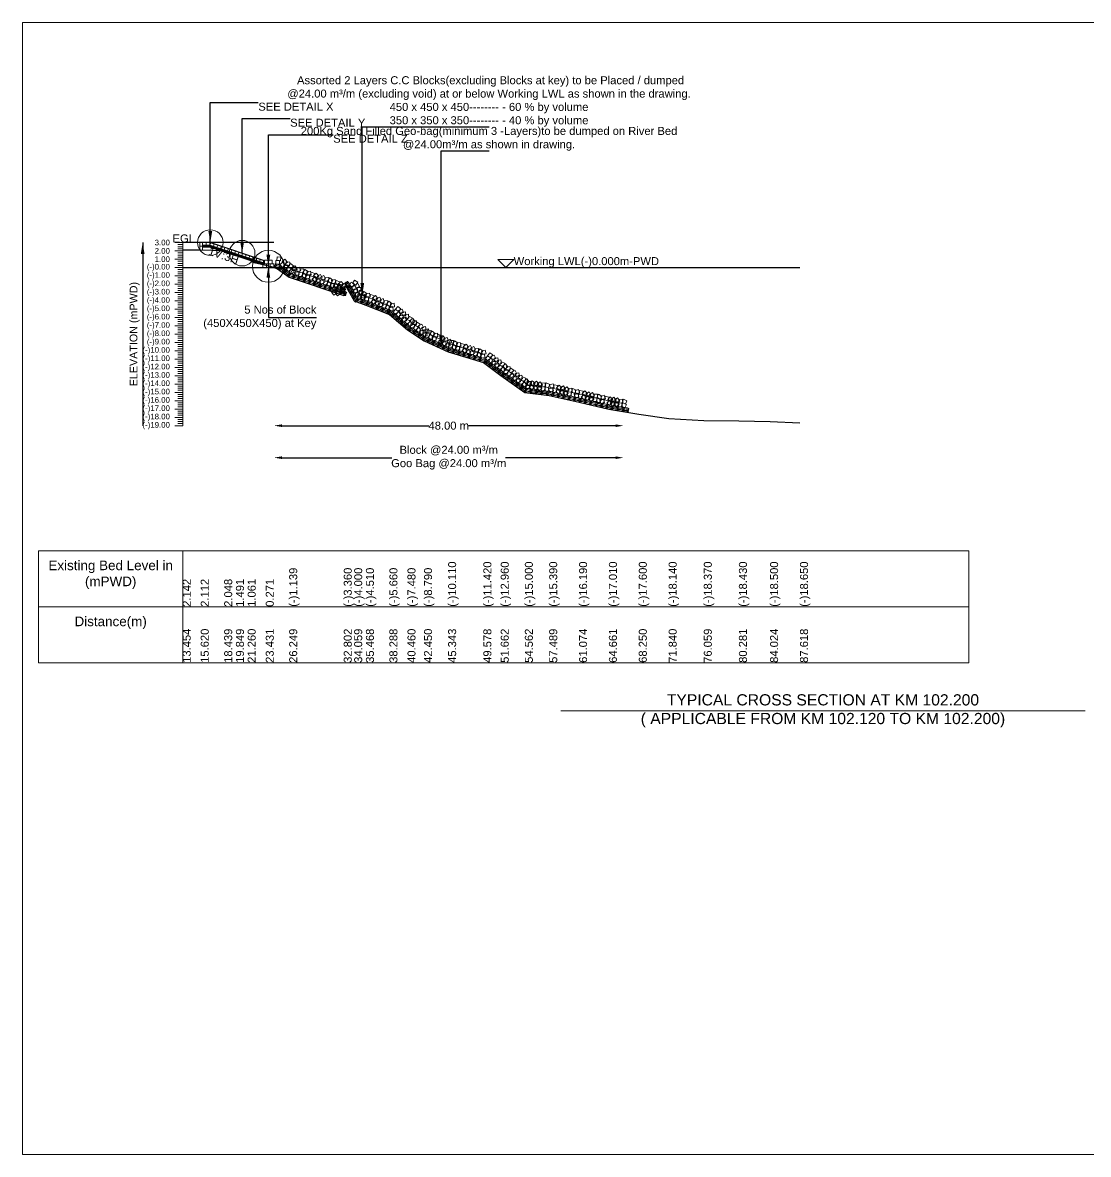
# Model space of a CAD drawing. Header units: inches. Extents: x 89000 to 380017, y -7071 to 0.
# Drawn here: x 265000 to 271658, y -7071 to 0 of the extents above; entities that cross this region are included whole.
import ezdxf

# ---------------------------------------------------------------- set-up
doc = ezdxf.new("R2010")
doc.units = ezdxf.units.IN
doc.header["$LTSCALE"] = 7
doc.header["$MEASUREMENT"] = 0
for name, color, linetype, lineweight in [('Cross section Data Border', 7, 'Continuous', 9), ('Cross Section Labels', 7, 'Continuous', 9), ('Existing_Bed_Level for Xsection', 7, 'Continuous', 25), ('Long Section Labels', 7, 'Continuous', 9)]:
    doc.layers.add(name, color=color, linetype=linetype, lineweight=lineweight)
doc.styles.get("Standard").update_dxf_attribs({"font": 'arial.ttf'})
doc.dimstyles.new('Appron Lebeling Style', dxfattribs={"dimtxt": 50, "dimasz": 50, "dimexe": 0.18, "dimexo": 0.0625, "dimgap": 0.09, "dimtad": 0, "dimtih": 1, "dimtoh": 1, "dimdec": 4, "dimzin": 0, "dimdsep": 46, "dimtxsty": 'Standard', "dimcen": 0.09, "dimse1": 1, "dimse2": 1, "dimadec": 0, "dimazin": 0, "dimtfac": 1, "dimtdec": 4, "dimtofl": 0, "dimtmove": 0, "dimatfit": 3, "dimfxl": 1, "dimtolj": 1, "dimtzin": 0, "dimarcsym": 0})
doc.dimstyles.get("Standard").update_dxf_attribs({"dimtxt": 0.18, "dimasz": 0.18, "dimexe": 0.18, "dimexo": 0.0625, "dimgap": 0.09, "dimtad": 0, "dimtih": 1, "dimtoh": 1, "dimdec": 4, "dimzin": 0, "dimdsep": 46, "dimtxsty": 'Standard', "dimcen": 0.09, "dimadec": 0, "dimazin": 0, "dimtfac": 1, "dimtdec": 4, "dimtofl": 0, "dimtmove": 0, "dimatfit": 3, "dimfxl": 1, "dimtolj": 1, "dimtzin": 0, "dimarcsym": 0})

# ---------------------------------------------------------------- blocks, each defined once
blk = doc.blocks.new('*D21')
at = {"layer": 'Cross Section Labels', "color": 0, "lineweight": -2, "transparency": 16777216}
for p, q in [((266620.2, -2518.2), (267538.5, -2518.2)), ((268704, -2518.2), (267785.7, -2518.2))]:
    blk.add_line(p, q, dxfattribs=at)
at = {"layer": 'Cross Section Labels', "color": 0, "transparency": 16777216}
for points in [[(266620.2, -2509.9), (266620.2, -2526.5), (266570.2, -2518.2)], [(268704, -2509.9), (268704, -2526.5), (268754, -2518.2)]]:
    blk.add_solid(points, dxfattribs=at)
at = {"layer": 'Defpoints', "color": 0, "transparency": 16777216}
for p in [(266570.2, -1530.2), (268754, -2429.7), (268754, -2518.2)]:
    blk.add_point(p, dxfattribs=at)
at = {"layer": 'Cross Section Labels', "color": 0, "transparency": 16777216, "insert": (267662.1, -2518.2), "char_height": 50, "attachment_point": 5}
blk.add_mtext('\\A1;48.00 m', dxfattribs=at)
blk = doc.blocks.new('*D22')
at = {"layer": 'Cross Section Labels', "color": 0, "lineweight": -2, "transparency": 16777216}
for p, q in [((266620.2, -2718.2), (267306.5, -2718.2)), ((268704, -2718.2), (268017.7, -2718.2))]:
    blk.add_line(p, q, dxfattribs=at)
at = {"layer": 'Cross Section Labels', "color": 0, "transparency": 16777216}
for points in [[(266620.2, -2709.9), (266620.2, -2726.5), (266570.2, -2718.2)], [(268704, -2709.9), (268704, -2726.5), (268754, -2718.2)]]:
    blk.add_solid(points, dxfattribs=at)
at = {"layer": 'Defpoints', "color": 0, "transparency": 16777216}
for p in [(266570.2, -1530.2), (268754, -2429.7), (268754, -2718.2)]:
    blk.add_point(p, dxfattribs=at)
at = {"layer": 'Cross Section Labels', "color": 0, "transparency": 16777216, "insert": (267662.1, -2718.2), "char_height": 50, "attachment_point": 5}
blk.add_mtext('\\A1;Block @24.00 m³/m ^JGoo Bag @24.00 m³/m ', dxfattribs=at)

msp = doc.modelspace()

# ---------------------------------------------------------------- linework, layer by layer
at = {"layer": 'Cross section Data Border'}
msp.add_lwpolyline([(265100, -3300), (270912.03341, -3300), (270912.03341, -4000), (265100, -4000)], close=True, dxfattribs=at)
for points in [[(266000, -3300), (266000, -4000)], [(265100, -3650), (270912.03341, -3650)]]:
    msp.add_lwpolyline(points, dxfattribs=at)
at = {"layer": 'Cross Section Labels'}
for points in [[(265000, 0), (275000, 0), (275000, -7071), (265000, -7071)], [(268017.79874, -1530.2), (268067.79874, -1480.2), (267967.79874, -1480.2)]]:
    msp.add_lwpolyline(points, close=True, dxfattribs=at)
msp.add_lwpolyline([(268362, -4300), (270000, -4300), (271638, -4300)], dxfattribs=at)
for centre, radius in [((266172.39874, -1374.2), 80), ((266371.29874, -1440.5), 80), ((266535.09874, -1522.4), 100)]:
    msp.add_circle(centre, radius, dxfattribs=at)
at = {"layer": 'Existing_Bed_Level for Xsection'}
for points in [[(266570.19874, -1374.2), (266000, -1374.2)], [(266511.69874, -1487.3), (266174.80036, -1375.00054), (266172.39874, -1374.2), (266169.86721, -1374.2), (266123.06721, -1374.2)], [(266123.06721, -1389.8), (266169.86721, -1389.8), (266511.69874, -1503.74384)], [(266123.06721, -1395), (266169.02336, -1395), (266504.42336, -1506.8)], [(266123.06721, -1400.2), (266168.17952, -1400.2), (266499.99874, -1510.80641)], [(266000, -1418.816), (266112.67752, -1420.376), (266259.24417, -1423.704), (266259.24417, -1433.792), (266332.58208, -1452.668), (266405.94671, -1475.028), (266445.59276, -1498.948), (266518.8105, -1516.108), (266552.73739, -1524.428), (266592.06475, -1537.428), (266665.34964, -1589.428), (267006.13837, -1704.92), (267017.19925, -1643.04), (267071.46773, -1738.2), (267144.76293, -1764.72), (267291.40728, -1824.52), (267404.3241, -1919.16), (267507.81002, -1987.28), (267658.25463, -2055.92), (267878.47904, -2124.04), (267986.85455, -2204.12), (268137.62991, -2310.2), (268289.84628, -2330.48), (268476.2453, -2372.08), (268662.76549, -2414.72), (268849.38774, -2445.4), (269036.09676, -2473.48), (269255.4893, -2485.44), (269475.01093, -2488.56), (269669.64947, -2492.2), (269856.57309, -2500)], [(266000, -1530.2), (269856.57309, -1530.2)]]:
    msp.add_lwpolyline(points, dxfattribs=at)
at = {"layer": 'Long Section Labels'}
for points in [[(266000, -1374.2), (265950, -1374.2)], [(266000, -1387.2), (265970, -1387.2)], [(266000, -1400.2), (265970, -1400.2)], [(266000, -1413.2), (265970, -1413.2)], [(266000, -2518.2), (266000, -2466.2), (266000, -2414.2), (266000, -2362.2), (266000, -2310.2), (266000, -2258.2), (266000, -2206.2), (266000, -2154.2), (266000, -2102.2), (266000, -2050.2), (266000, -1998.2), (266000, -1946.2), (266000, -1894.2), (266000, -1842.2), (266000, -1790.2), (266000, -1738.2), (266000, -1686.2), (266000, -1634.2), (266000, -1582.2), (266000, -1530.2), (266000, -1478.2), (266000, -1426.2), (266000, -1374.2)], [(266000, -1426.2), (265950, -1426.2)], [(266000, -1478.2), (265950, -1478.2)], [(266000, -1439.2), (265970, -1439.2)], [(266000, -1452.2), (265970, -1452.2)], [(266000, -1465.2), (265970, -1465.2)], [(266000, -1530.2), (265950, -1530.2)], [(266000, -1491.2), (265970, -1491.2)], [(266000, -1504.2), (265970, -1504.2)], [(266000, -1517.2), (265970, -1517.2)], [(266000, -1543.2), (265970, -1543.2)], [(266000, -1582.2), (265950, -1582.2)], [(266000, -1556.2), (265970, -1556.2)], [(266000, -1569.2), (265970, -1569.2)], [(266000, -1595.2), (265970, -1595.2)], [(266000, -1608.2), (265970, -1608.2)], [(266000, -1621.2), (265970, -1621.2)], [(266000, -1634.2), (265950, -1634.2)], [(266000, -1686.2), (265950, -1686.2)], [(266000, -1647.2), (265970, -1647.2)], [(266000, -1660.2), (265970, -1660.2)], [(266000, -1673.2), (265970, -1673.2)], [(266000, -1738.2), (265950, -1738.2)], [(266000, -1699.2), (265970, -1699.2)], [(266000, -1712.2), (265970, -1712.2)], [(266000, -1725.2), (265970, -1725.2)], [(266000, -1751.2), (265970, -1751.2)], [(266000, -1764.2), (265970, -1764.2)], [(266000, -1790.2), (265950, -1790.2)], [(266000, -1777.2), (265970, -1777.2)], [(266000, -1803.2), (265970, -1803.2)], [(266000, -1816.2), (265970, -1816.2)], [(266000, -1829.2), (265970, -1829.2)], [(266000, -1842.2), (265950, -1842.2)], [(266000, -1894.2), (265950, -1894.2)], [(266000, -1855.2), (265970, -1855.2)], [(266000, -1868.2), (265970, -1868.2)], [(266000, -1881.2), (265970, -1881.2)], [(266000, -1907.2), (265970, -1907.2)], [(266000, -1946.2), (265950, -1946.2)], [(266000, -1920.2), (265970, -1920.2)], [(266000, -1933.2), (265970, -1933.2)], [(266000, -1959.2), (265970, -1959.2)], [(266000, -1972.2), (265970, -1972.2)], [(266000, -1998.2), (265950, -1998.2)], [(266000, -2050.2), (265950, -2050.2)], [(266000, -1985.2), (265970, -1985.2)], [(266000, -2011.2), (265970, -2011.2)], [(266000, -2024.2), (265970, -2024.2)], [(266000, -2037.2), (265970, -2037.2)], [(266000, -2102.2), (265950, -2102.2)], [(266000, -2063.2), (265970, -2063.2)], [(266000, -2076.2), (265970, -2076.2)], [(266000, -2089.2), (265970, -2089.2)], [(266000, -2115.2), (265970, -2115.2)], [(266000, -2154.2), (265950, -2154.2)], [(266000, -2128.2), (265970, -2128.2)], [(266000, -2141.2), (265970, -2141.2)], [(266000, -2167.2), (265970, -2167.2)], [(266000, -2180.2), (265970, -2180.2)], [(266000, -2206.2), (265950, -2206.2)], [(266000, -2258.2), (265950, -2258.2)], [(266000, -2193.2), (265970, -2193.2)], [(266000, -2219.2), (265970, -2219.2)], [(266000, -2232.2), (265970, -2232.2)], [(266000, -2245.2), (265970, -2245.2)], [(266000, -2310.2), (265950, -2310.2)], [(266000, -2271.2), (265970, -2271.2)], [(266000, -2284.2), (265970, -2284.2)], [(266000, -2297.2), (265970, -2297.2)], [(266000, -2323.2), (265970, -2323.2)], [(266000, -2362.2), (265950, -2362.2)], [(266000, -2336.2), (265970, -2336.2)], [(266000, -2349.2), (265970, -2349.2)], [(266000, -2375.2), (265970, -2375.2)], [(266000, -2388.2), (265970, -2388.2)], [(266000, -2401.2), (265970, -2401.2)], [(266000, -2414.2), (265950, -2414.2)], [(266000, -2466.2), (265950, -2466.2)], [(266000, -2427.2), (265970, -2427.2)], [(266000, -2440.2), (265970, -2440.2)], [(266000, -2453.2), (265970, -2453.2)], [(266000, -2518.2), (265950, -2518.2)], [(266000, -2479.2), (265970, -2479.2)], [(266000, -2492.2), (265970, -2492.2)], [(266000, -2505.2), (265970, -2505.2)]]:
    msp.add_lwpolyline(points, dxfattribs=at)
for points in [[(266123.06721, -1374.2), (266107.46721, -1374.2), (266107.46721, -1397.6), (266123.06721, -1397.6)], [(266123.06721, -1397.6), (266107.46721, -1397.6), (266107.46721, -1421), (266123.06721, -1421)], [(266146.46721, -1374.2), (266123.06721, -1374.2), (266123.06721, -1389.8), (266146.46721, -1389.8)], [(266169.86721, -1374.2), (266146.46721, -1374.2), (266146.46721, -1389.8), (266169.86721, -1389.8)], [(266196.99955, -1382.40027), (266174.80036, -1375.00054), (266169.86721, -1389.8), (266192.06639, -1397.19973)], [(266219.19874, -1389.8), (266196.99955, -1382.40027), (266192.06639, -1397.19973), (266214.26558, -1404.59946)], [(266241.39793, -1397.19973), (266219.19874, -1389.8), (266214.26558, -1404.59946), (266236.46477, -1411.99919)], [(266263.59712, -1404.59946), (266241.39793, -1397.19973), (266236.46477, -1411.99919), (266258.66396, -1419.39892)], [(266285.7963, -1411.99919), (266263.59712, -1404.59946), (266258.66396, -1419.39892), (266280.86315, -1426.79865)], [(266307.99549, -1419.39892), (266285.7963, -1411.99919), (266280.86315, -1426.79865), (266303.06234, -1434.19838)], [(266330.19468, -1426.79865), (266307.99549, -1419.39892), (266303.06234, -1434.19838), (266325.26153, -1441.59811)], [(266352.39387, -1434.19838), (266330.19468, -1426.79865), (266325.26153, -1441.59811), (266347.46072, -1448.99784)], [(266374.59306, -1441.59811), (266352.39387, -1434.19838), (266347.46072, -1448.99784), (266369.65991, -1456.39757)], [(266396.79225, -1448.99784), (266374.59306, -1441.59811), (266369.65991, -1456.39757), (266391.8591, -1463.7973)], [(266418.99144, -1456.39757), (266396.79225, -1448.99784), (266391.8591, -1463.7973), (266414.05829, -1471.19703)], [(266441.19063, -1463.7973), (266418.99144, -1456.39757), (266414.05829, -1471.19703), (266436.25748, -1478.59676)], [(266463.38982, -1471.19703), (266441.19063, -1463.7973), (266436.25748, -1478.59676), (266458.45666, -1485.99649)], [(266485.58901, -1478.59676), (266463.38982, -1471.19703), (266458.45666, -1485.99649), (266480.65585, -1493.39622)], [(266507.7882, -1485.99649), (266485.58901, -1478.59676), (266480.65585, -1493.39622), (266502.85504, -1500.79595)], [(266535.09874, -1483.4), (266511.69874, -1483.4), (266511.69874, -1506.8), (266535.09874, -1506.8)], [(266558.49874, -1483.4), (266535.09874, -1483.4), (266535.09874, -1506.8), (266558.49874, -1506.8)], [(266612.99764, -1464.35437), (266589.63598, -1463.01542), (266588.29703, -1486.37708), (266611.65869, -1487.71603)], [(266654.04087, -1495.70691), (266639.11554, -1477.68485), (266621.09349, -1492.61017), (266636.01881, -1510.63223)], [(266523.39874, -1506.8), (266499.99874, -1506.8), (266499.99874, -1530.2), (266523.39874, -1530.2)], [(266546.79874, -1506.8), (266523.39874, -1506.8), (266523.39874, -1530.2), (266546.79874, -1530.2)], [(266570.19874, -1506.8), (266546.79874, -1506.8), (266546.79874, -1530.2), (266570.19874, -1530.2)], [(266605.65341, -1486.57198), (266582.29175, -1485.23304), (266580.95281, -1508.5947), (266604.31447, -1509.93365)], [(266640.49969, -1514.79083), (266625.57436, -1496.76878), (266607.5523, -1511.6941), (266622.47763, -1529.71616)], [(266655.85764, -1516.23493), (266632.5612, -1514.03593), (266630.3622, -1537.33238), (266653.65865, -1539.53137)], [(266669.39883, -1497.151), (266646.10238, -1494.952), (266643.90338, -1518.24845), (266667.19983, -1520.44745)], [(266678.50641, -1537.55347), (266659.42248, -1524.01228), (266645.88129, -1543.09621), (266664.96522, -1556.6374)], [(266692.04759, -1518.46954), (266672.96366, -1504.92835), (266659.42248, -1524.01228), (266678.50641, -1537.55347)], [(266696.794, -1559.61293), (266687.02469, -1538.34981), (266665.76156, -1548.11911), (266675.53087, -1569.38224)], [(266697.90854, -1542.63627), (266676.92277, -1552.98798), (266687.27448, -1573.97374), (266708.26024, -1563.62204)], [(266710.33518, -1540.52901), (266700.56587, -1519.26588), (266679.30274, -1529.03519), (266689.07205, -1550.29831)], [(266705.41913, -1520.47435), (266684.43337, -1530.82605), (266694.78507, -1551.81181), (266715.77083, -1541.46011)], [(266730.42639, -1571.12015), (266720.05798, -1550.14264), (266699.08047, -1560.51105), (266709.44888, -1581.48856)], [(266737.93699, -1548.95822), (266727.56858, -1527.98071), (266706.59106, -1538.34912), (266716.95947, -1559.32664)], [(266756.85847, -1540.24581), (266733.5075, -1538.73175), (266731.99344, -1562.08272), (266755.3444, -1563.59678)], [(266782.81528, -1555.44197), (266763.35499, -1542.44746), (266750.36048, -1561.90775), (266769.82077, -1574.90226)], [(266797.94379, -1552.42861), (266774.99296, -1556.99147), (266779.55582, -1579.94229), (266802.50665, -1575.37943)], [(266749.34787, -1562.40774), (266725.99691, -1560.89368), (266724.48285, -1584.24464), (266747.83381, -1585.75871)], [(266775.30468, -1577.6039), (266755.8444, -1564.60939), (266742.84989, -1584.06967), (266762.31018, -1597.06418)], [(266790.4332, -1574.59054), (266767.48237, -1579.15339), (266772.04523, -1602.10422), (266794.99605, -1597.54136)], [(266818.2374, -1588.5323), (266796.07547, -1581.02171), (266788.56488, -1603.18364), (266810.72681, -1610.69423)], [(266825.74799, -1566.37038), (266803.58607, -1558.85978), (266796.07547, -1581.02171), (266818.2374, -1588.5323)], [(266842.07512, -1604.43259), (266826.6271, -1586.85651), (266809.05102, -1602.30453), (266824.49904, -1619.88061)], [(266849.58571, -1582.27066), (266834.13769, -1564.69458), (266816.56161, -1580.14261), (266832.00963, -1597.71869)], [(266853.04202, -1595.21042), (266832.05626, -1605.56212), (266842.40796, -1626.54789), (266863.39373, -1616.19618)], [(266860.55262, -1573.04849), (266839.56685, -1583.4002), (266849.91856, -1604.38596), (266870.90432, -1594.03426)], [(266885.55988, -1623.6943), (266875.19147, -1602.71679), (266854.21396, -1613.0852), (266864.58237, -1634.06271)], [(266893.07048, -1601.53237), (266882.70206, -1580.55486), (266861.72455, -1590.92327), (266872.09296, -1611.90078)], [(266904.48136, -1614.98189), (266881.1304, -1613.46783), (266879.61633, -1636.81879), (266902.9673, -1638.33285)], [(266911.99195, -1592.81996), (266888.64099, -1591.3059), (266887.12693, -1614.65686), (266910.47789, -1616.17093)], [(266930.43817, -1630.17804), (266910.97788, -1617.18353), (266897.98338, -1636.64382), (266917.44366, -1649.63833)], [(266937.94876, -1608.01612), (266918.48848, -1595.02161), (266905.49397, -1614.48189), (266924.95426, -1627.4764)], [(266953.07728, -1605.00276), (266930.12645, -1609.56561), (266934.68931, -1632.51644), (266957.64013, -1627.95358)], [(266949.32403, -1625.56955), (266939.38078, -1646.7519), (266960.56313, -1656.69515), (266970.50638, -1635.5128)], [(266980.88148, -1618.94452), (266958.71955, -1611.43393), (266951.20896, -1633.59586), (266973.37089, -1641.10645)], [(267004.7192, -1634.84481), (266989.27118, -1617.26873), (266971.6951, -1632.71675), (266987.14312, -1650.29283)], [(267015.6861, -1625.62264), (266994.70034, -1635.97434), (267005.05204, -1656.96011), (267026.03781, -1646.6084)], [(267073.50308, -1632.36062), (267053.30762, -1620.541), (267041.48801, -1640.73646), (267061.68347, -1652.55608)], [(267093.82996, -1620.76847), (267073.6345, -1608.94885), (267061.81489, -1629.14431), (267082.01035, -1640.96393)], [(266945.56668, -1627.16468), (266922.61586, -1631.72754), (266927.17872, -1654.67837), (266950.12954, -1650.11551)], [(266949.6137, -1670.91286), (266930.41944, -1684.29719), (266943.80376, -1703.49145), (266962.99803, -1690.10713)], [(266938.1738, -1653.50433), (266940.16323, -1676.8196), (266963.47851, -1674.83018), (266961.48908, -1651.5149)], [(266973.37089, -1641.10645), (266951.20896, -1633.59586), (266943.69837, -1655.75778), (266965.8603, -1663.26838)], [(266972.64861, -1675.03029), (266953.45434, -1688.41461), (266966.83866, -1707.60888), (266986.03293, -1694.22455)], [(266961.20871, -1657.62175), (266963.19813, -1680.93703), (266986.51341, -1678.9476), (266984.52399, -1655.63233)], [(266972.35893, -1629.68698), (266962.41569, -1650.86932), (266983.59803, -1660.81257), (266993.54128, -1639.63022)], [(266997.20861, -1657.00674), (266981.76058, -1639.43066), (266964.1845, -1654.87868), (266979.63253, -1672.45476)], [(267008.17551, -1647.78457), (266987.18975, -1658.13627), (266997.54145, -1679.12203), (267018.52721, -1668.77033)], [(267085.04721, -1661.24279), (267073.45506, -1640.91591), (267053.12818, -1652.50806), (267064.72033, -1672.83494)], [(267092.32455, -1688.95734), (267092.43488, -1665.5576), (267069.03514, -1665.44726), (267068.92481, -1688.847)], [(267105.37409, -1649.65064), (267093.78194, -1629.32376), (267073.45506, -1640.91591), (267085.04721, -1661.24279)], [(267106.64853, -1689.33802), (267084.08083, -1683.15264), (267077.89546, -1705.72035), (267100.46316, -1711.90572)], [(267112.65143, -1677.36519), (267112.76176, -1653.96545), (267089.36202, -1653.85511), (267089.25169, -1677.25485)], [(267117.60201, -1699.00719), (267094.28682, -1697.01662), (267092.29626, -1720.3318), (267115.61144, -1722.32237)], [(267126.97541, -1677.74587), (267104.40771, -1671.56049), (267098.22234, -1694.1282), (267120.79004, -1700.31357)], [(267125.56357, -1677.00324), (267102.24839, -1675.01268), (267100.25783, -1698.32786), (267123.57301, -1700.31842)], [(267132.39364, -1720.63392), (267138.56104, -1698.0613), (267115.98842, -1691.8939), (267109.82102, -1714.46652)], [(267151.20467, -1692.72626), (267132.01378, -1679.33709), (267118.62461, -1698.52797), (267137.8155, -1711.91715)], [(267166.39156, -1690.02245), (267143.35235, -1694.11571), (267147.44561, -1717.15492), (267170.48482, -1713.06166)], [(267112.06676, -1732.22607), (267118.23416, -1709.65345), (267095.66154, -1703.48605), (267089.49413, -1726.05867)], [(267143.2431, -1714.7302), (267124.05222, -1701.34103), (267110.66305, -1720.53192), (267129.85393, -1733.92109)], [(267158.42999, -1712.02639), (267135.39078, -1716.11965), (267139.48404, -1739.15886), (267162.52325, -1735.0656)], [(267187.43906, -1728.21177), (267165.77139, -1719.37592), (267156.93555, -1741.04359), (267178.60322, -1749.87943)], [(267196.27491, -1706.5441), (267174.60724, -1697.70825), (267165.77139, -1719.37592), (267187.43906, -1728.21177)], [(267210.27258, -1745.52323), (267195.91468, -1727.04592), (267177.43737, -1741.40382), (267191.79527, -1759.88112)], [(267219.10842, -1723.85556), (267204.75052, -1705.37825), (267186.27322, -1719.73615), (267200.63111, -1738.21345)], [(267221.77663, -1736.9805), (267200.20378, -1746.04538), (267209.26866, -1767.61823), (267230.84151, -1758.55335)], [(267230.61247, -1715.31283), (267209.03962, -1724.37771), (267218.1045, -1745.95056), (267239.67735, -1736.88568)], [(267252.51415, -1767.37699), (267243.4321, -1745.81137), (267221.86647, -1754.89342), (267230.94853, -1776.45905)], [(267261.35, -1745.70932), (267252.26794, -1724.1437), (267230.70231, -1733.22576), (267239.78437, -1754.79138)], [(267271.92745, -1759.82369), (267248.71062, -1756.90158), (267245.78851, -1780.11842), (267269.00534, -1783.04052)], [(267280.76329, -1738.15602), (267257.54646, -1735.23391), (267254.62436, -1758.45075), (267277.84119, -1761.37285)], [(267296.91873, -1776.56033), (267278.27909, -1762.41382), (267264.13257, -1781.05346), (267282.77221, -1795.19997)], [(267305.75457, -1754.89267), (267287.11493, -1740.74615), (267272.96842, -1759.38579), (267291.60806, -1773.5323)], [(267321.03751, -1752.79884), (267297.85293, -1755.96673), (267301.02082, -1779.1513), (267324.20539, -1775.98341)], [(267312.20166, -1774.46651), (267289.01709, -1777.6344), (267292.18498, -1800.81897), (267315.36955, -1797.65108)], [(267347.35695, -1806.27849), (267329.42304, -1791.24737), (267314.39192, -1809.18129), (267332.32583, -1824.21241)], [(267362.38807, -1788.34457), (267344.45415, -1773.31345), (267329.42304, -1791.24737), (267347.35695, -1806.27849)], [(267363.81251, -1829.73634), (267355.78368, -1807.75685), (267333.80419, -1815.78568), (267341.83303, -1837.76517)], [(267378.84363, -1811.80242), (267370.8148, -1789.82293), (267348.83531, -1797.85176), (267356.86415, -1819.83125)], [(267377.37593, -1825.11516), (267354.06531, -1827.15847), (267356.10862, -1850.46909), (267379.41924, -1848.42578)], [(267392.40705, -1807.18125), (267369.09643, -1809.22455), (267371.13974, -1832.53517), (267394.45036, -1830.49186)], [(267412.39274, -1845.51288), (267410.33087, -1822.2039), (267387.02188, -1824.26577), (267389.08376, -1847.57475)], [(267433.18533, -1844.24939), (267411.97018, -1834.37634), (267402.09713, -1855.5915), (267423.31228, -1865.46455)], [(267397.36162, -1863.4468), (267395.29975, -1840.13782), (267371.99077, -1842.19969), (267374.05264, -1865.50867)], [(267418.15422, -1862.18331), (267396.93906, -1852.31026), (267387.06601, -1873.52542), (267408.28116, -1883.39847)], [(267436.84, -1885.7528), (267423.41134, -1866.58952), (267404.24806, -1880.01817), (267417.67672, -1899.18145)], [(267451.87112, -1867.81888), (267438.44246, -1848.6556), (267419.27918, -1862.08425), (267432.70784, -1881.24753)], [(267448.17568, -1883.13709), (267424.81662, -1881.75365), (267423.43318, -1905.11272), (267446.79225, -1906.49616)], [(267461.04161, -1863.59155), (267437.68254, -1862.20811), (267436.2991, -1885.56718), (267459.65817, -1886.95062)], [(267471.5557, -1903.65102), (267452.01016, -1890.7851), (267439.14424, -1910.33063), (267458.68978, -1923.19656)], [(267484.42162, -1884.10548), (267464.87609, -1871.23956), (267452.01016, -1890.7851), (267471.5557, -1903.65102)], [(267490.6031, -1925.05785), (267480.09661, -1904.14916), (267459.18791, -1914.65565), (267469.6944, -1935.56435)], [(267503.46902, -1905.51232), (267492.96253, -1884.60362), (267472.05383, -1895.11011), (267482.56033, -1916.01881)], [(267516.41005, -1899.35998), (267493.48981, -1904.07405), (267498.20388, -1926.9943), (267521.12412, -1922.28022)], [(267503.54413, -1918.90552), (267480.62388, -1923.61959), (267485.33796, -1946.53983), (267508.2582, -1941.82576)], [(267527.81098, -1954.68068), (267523.07866, -1931.7642), (267500.16218, -1936.49652), (267504.8945, -1959.413)], [(267540.67691, -1935.13514), (267535.94458, -1912.21866), (267513.0281, -1916.95098), (267517.76042, -1939.86746)], [(267542.27509, -1945.24224), (267519.1969, -1941.37479), (267515.32945, -1964.45298), (267538.40764, -1968.32043)], [(267551.9881, -1923.95333), (267528.90991, -1920.08589), (267525.04246, -1943.16408), (267548.12065, -1947.03152)], [(267566.56229, -1962.98514), (267548.51569, -1948.0895), (267533.62005, -1966.1361), (267551.66665, -1981.03174)], [(267576.27531, -1941.69624), (267558.22871, -1926.8006), (267543.33306, -1944.8472), (267561.37966, -1959.74284)], [(267581.91797, -1961.51695), (267558.6234, -1963.73574), (267560.84219, -1987.03031), (267584.13676, -1984.81152)], [(267591.63098, -1940.22805), (267568.33641, -1942.44684), (267570.5552, -1965.74141), (267593.84977, -1963.52262)], [(267608.16994, -1978.1987), (267586.88103, -1968.48569), (267577.16802, -1989.77459), (267598.45692, -1999.4876)], [(267617.88295, -1956.9098), (267596.59405, -1947.19678), (267586.88103, -1968.48569), (267608.16994, -1978.1987)], [(267630.27771, -1996.42786), (267616.68608, -1977.37983), (267597.63805, -1990.97146), (267611.22968, -2010.01949)], [(267639.99073, -1975.13895), (267626.39909, -1956.09092), (267607.35106, -1969.68255), (267620.94269, -1988.73059)], [(267651.83393, -1967.07297), (267629.90901, -1975.24964), (267638.08567, -1997.17456), (267660.01059, -1988.9979)], [(267681.30496, -1998.69892), (267673.11084, -1976.78052), (267651.19244, -1984.97464), (267659.38656, -2006.89304)], [(267642.12092, -1988.36188), (267620.19599, -1996.53854), (267628.37266, -2018.46346), (267650.29758, -2010.2868)], [(267671.59195, -2019.98782), (267663.39783, -1998.06942), (267641.47943, -2006.26354), (267649.67355, -2028.18194)], [(267685.57571, -2009.36319), (267662.19259, -2008.47454), (267661.30394, -2031.85766), (267684.68706, -2032.74631)], [(267692.49057, -1987.00822), (267669.10745, -1986.11957), (267668.2188, -2009.50269), (267691.60192, -2010.39134)], [(267711.92987, -2023.85931), (267692.12883, -2011.39021), (267679.65972, -2031.19125), (267699.46077, -2043.66036)], [(267718.84473, -2001.50434), (267699.04369, -1989.03524), (267686.57458, -2008.83628), (267706.37563, -2021.30539)], [(267726.97233, -2020.4422), (267704.15183, -2025.61758), (267709.32721, -2048.43808), (267732.14771, -2043.2627)], [(267733.88719, -1998.08723), (267711.06668, -2003.26261), (267716.24206, -2026.08311), (267739.06257, -2020.90773)], [(267755.13965, -2033.63494), (267732.78468, -2026.72009), (267725.86982, -2049.07506), (267748.2248, -2055.98992)], [(267762.05451, -2011.27997), (267739.69954, -2004.36511), (267732.78468, -2026.72009), (267755.13965, -2033.63494)], [(267779.39432, -2048.89165), (267763.4815, -2031.73525), (267746.3251, -2047.64807), (267762.23792, -2064.80447)], [(267786.30918, -2026.53668), (267770.39636, -2009.38028), (267753.23996, -2025.2931), (267769.15278, -2042.4495)], [(267790.11052, -2039.37931), (267769.40928, -2050.28888), (267780.31884, -2070.99012), (267801.02008, -2060.08055)], [(267797.02538, -2017.02434), (267776.32414, -2027.93391), (267787.2337, -2048.63515), (267807.93494, -2037.72558)], [(267823.37895, -2066.98282), (267812.4529, -2046.29028), (267791.76036, -2057.21633), (267802.6864, -2077.90887)], [(267830.29381, -2044.62785), (267819.36776, -2023.93531), (267798.67521, -2034.86136), (267809.60126, -2055.5539)], [(267848.97537, -2035.41223), (267825.59225, -2034.52357), (267824.70359, -2057.90669), (267848.08671, -2058.79535)], [(267875.32953, -2049.90835), (267855.52848, -2037.43925), (267843.05938, -2057.24029), (267862.86042, -2069.7094)], [(267890.37199, -2046.49124), (267867.55148, -2051.66662), (267872.72686, -2074.48712), (267895.54737, -2069.31174)], [(267842.06051, -2057.7672), (267818.67739, -2056.87855), (267817.78874, -2080.26167), (267841.17185, -2081.15032)], [(267868.41467, -2072.26332), (267848.61362, -2059.79422), (267836.14452, -2079.59526), (267855.94556, -2092.06437)], [(267883.45713, -2068.84621), (267860.63662, -2074.02159), (267865.812, -2096.84209), (267888.63251, -2091.66671)], [(267923.63025, -2095.3333), (267904.81057, -2081.42721), (267890.90447, -2100.24689), (267909.72415, -2114.15299)], [(267937.53635, -2076.51362), (267918.71666, -2062.60752), (267904.81057, -2081.42721), (267923.63025, -2095.3333)], [(267941.48974, -2117.74077), (267932.13162, -2096.2935), (267910.68435, -2105.65162), (267920.04247, -2127.09889)], [(267955.39584, -2098.92109), (267946.03772, -2077.47381), (267924.59044, -2086.83193), (267933.94856, -2108.27921)], [(267954.74512, -2112.29868), (267931.60312, -2115.7639), (267935.06834, -2138.9059), (267958.21034, -2135.44068)], [(267968.65122, -2093.479), (267945.50922, -2096.94421), (267948.97443, -2120.08622), (267972.11643, -2116.621)], [(267990.94395, -2130.5165), (267987.4603, -2107.37726), (267964.32107, -2110.86091), (267967.80471, -2134.00014)], [(268011.62034, -2127.98365), (267989.84104, -2119.42665), (267981.28404, -2141.20595), (268003.06334, -2149.76295)], [(267977.03785, -2149.33618), (267973.55421, -2126.19695), (267950.41497, -2129.68059), (267953.89862, -2152.81983)], [(267997.71424, -2146.80333), (267975.93494, -2138.24633), (267967.37795, -2160.02563), (267989.15725, -2168.58263)], [(268017.80661, -2169.18582), (268003.23102, -2150.87975), (267984.92495, -2165.45533), (267999.50053, -2183.76141)], [(268031.7127, -2150.36614), (268017.13712, -2132.06007), (267998.83105, -2146.63565), (268013.40663, -2164.94172)], [(268032.34957, -2169.85824), (268009.04452, -2167.75244), (268006.93872, -2191.05749), (268030.24377, -2193.16329)], [(268045.81432, -2150.7203), (268022.50926, -2148.6145), (268020.40346, -2171.91956), (268043.70852, -2174.02536)], [(268055.08342, -2191.08602), (268035.94549, -2177.62127), (268022.48074, -2196.75921), (268041.61867, -2210.22395)], [(268068.54817, -2171.94808), (268049.41023, -2158.48334), (268035.94549, -2177.62127), (268055.08342, -2191.08602)], [(268073.45909, -2213.07217), (268063.60482, -2191.84828), (268042.38093, -2201.70256), (268052.23521, -2222.92644)], [(268086.92384, -2193.93423), (268077.06957, -2172.71035), (268055.84568, -2182.56462), (268065.69996, -2203.78851)], [(268100.0491, -2188.1854), (268076.99393, -2192.18777), (268080.99629, -2215.24295), (268104.05147, -2211.24058)], [(268086.58435, -2207.32334), (268063.52918, -2211.32571), (268067.53155, -2234.38088), (268090.58672, -2230.37851)], [(268109.73224, -2243.83248), (268105.71151, -2220.7805), (268082.65953, -2224.80123), (268086.68026, -2247.85321)], [(268123.19699, -2224.69455), (268119.17626, -2201.64257), (268096.12428, -2205.6633), (268100.14501, -2228.71528)], [(268130.34415, -2240.81956), (268108.37177, -2232.77128), (268100.32349, -2254.74365), (268122.29587, -2262.79193)], [(268143.80889, -2221.68162), (268121.83652, -2213.63334), (268113.78824, -2235.60572), (268135.76062, -2243.654)], [(268150.95151, -2262.72882), (268135.95422, -2244.7666), (268117.992, -2259.76389), (268132.98929, -2277.72611)], [(268164.41626, -2243.59088), (268149.41897, -2225.62866), (268131.45675, -2240.62595), (268146.45404, -2258.58817)], [(268166.31512, -2264.11147), (268143.01006, -2262.00567), (268140.90426, -2285.31073), (268164.20932, -2287.41653)], [(268171.72785, -2264.38181), (268148.53281, -2261.2915), (268145.4425, -2284.48655), (268168.63754, -2287.57685)], [(268174.81816, -2241.18677), (268151.62312, -2238.09646), (268148.53281, -2261.2915), (268171.72785, -2264.38181)], [(268179.77987, -2244.97354), (268156.47481, -2242.86774), (268154.36901, -2266.17279), (268177.67406, -2268.27859)], [(268198.18701, -2275.38039), (268179.63613, -2261.11769), (268165.37343, -2279.66858), (268183.92431, -2293.93128)], [(268201.27732, -2252.18535), (268182.72643, -2237.92265), (268168.46373, -2256.47354), (268187.01462, -2270.73624)], [(268210.25728, -2241.01925), (268191.66507, -2255.22804), (268205.87386, -2273.82025), (268224.46607, -2259.61146)], [(268247.66285, -2262.68871), (268233.43926, -2244.10782), (268214.85837, -2258.33141), (268229.08196, -2276.9123)], [(268264.54613, -2250.48693), (268241.34221, -2253.50989), (268244.36518, -2276.71381), (268267.56909, -2273.69084)], [(268292.94856, -2260.38548), (268271.3455, -2251.39282), (268262.35284, -2272.99587), (268283.95589, -2281.98853)], [(268313.75561, -2256.30702), (268291.42452, -2263.29863), (268298.41614, -2285.62972), (268320.74722, -2278.6381)], [(268342.89157, -2267.19472), (268320.05342, -2262.09777), (268314.95647, -2284.93592), (268337.79462, -2290.03287)], [(268207.16697, -2264.21429), (268188.57476, -2278.42309), (268202.78355, -2297.01529), (268221.37576, -2282.8065)], [(268244.57254, -2285.88375), (268230.34895, -2267.30286), (268211.76806, -2281.52645), (268225.99166, -2300.10734)], [(268261.45582, -2273.68197), (268238.25191, -2276.70493), (268241.27487, -2299.90885), (268264.47879, -2296.88588)], [(268289.85825, -2283.58052), (268268.25519, -2274.58786), (268259.26253, -2296.19092), (268280.86559, -2305.18358)], [(268308.65866, -2279.14517), (268286.32757, -2286.13678), (268293.31918, -2308.46787), (268315.65027, -2301.47625)], [(268337.79462, -2290.03287), (268314.95647, -2284.93592), (268309.85952, -2307.77407), (268332.69767, -2312.87102)], [(268363.19635, -2303.29214), (268345.95693, -2287.46929), (268330.13409, -2304.70871), (268347.37351, -2320.53156)], [(268368.2933, -2280.45399), (268351.05389, -2264.63114), (268335.23104, -2281.87056), (268352.47046, -2297.69341)], [(268373.11389, -2292.9498), (268353.35579, -2305.48686), (268365.89285, -2325.24495), (268385.65094, -2312.7079)], [(268378.21084, -2270.11165), (268358.45275, -2282.64871), (268370.9898, -2302.4068), (268390.7479, -2289.86975)], [(268408.49196, -2317.79199), (268395.93918, -2298.04388), (268376.19107, -2310.59667), (268388.74386, -2330.34477)], [(268413.58891, -2294.95384), (268401.03613, -2275.20574), (268381.28803, -2287.75852), (268393.84081, -2307.50662)], [(268426.37296, -2307.10563), (268402.99401, -2308.09799), (268403.98637, -2331.47694), (268427.36532, -2330.48458)], [(268431.46991, -2284.26748), (268408.09097, -2285.25984), (268409.08333, -2308.63879), (268432.46227, -2307.64643)], [(268453.80631, -2319.43813), (268433.06771, -2308.59974), (268422.22933, -2329.33834), (268442.96792, -2340.17673)], [(268458.90326, -2296.59998), (268438.16467, -2285.76159), (268427.32628, -2306.50019), (268448.06487, -2317.33858)], [(268468.5257, -2314.82384), (268446.19462, -2321.81545), (268453.18623, -2344.14654), (268475.51732, -2337.15492)], [(268473.62265, -2291.98569), (268451.29157, -2298.9773), (268458.28318, -2321.30839), (268480.61427, -2314.31677)], [(268497.66167, -2325.71154), (268474.82352, -2320.61459), (268469.72656, -2343.45274), (268492.56471, -2348.54969)], [(268502.75862, -2302.87339), (268479.92047, -2297.77644), (268474.82352, -2320.61459), (268497.66167, -2325.71154)], [(268523.23385, -2339.21316), (268506.07642, -2323.30145), (268490.16471, -2340.45888), (268507.32214, -2356.37059)], [(268528.44874, -2316.40166), (268511.29131, -2300.48994), (268495.3796, -2317.64737), (268512.53703, -2333.55909)], [(268533.2047, -2328.92221), (268513.38209, -2341.35701), (268525.81688, -2361.17962), (268545.63949, -2348.74482)], [(268538.41959, -2306.1107), (268518.59698, -2318.5455), (268531.03177, -2338.36811), (268550.85438, -2325.93331)], [(268573.66883, -2331.13536), (268561.21825, -2311.32266), (268541.40555, -2323.77324), (268553.85613, -2343.58594)], [(268591.60481, -2320.54154), (268568.22104, -2321.41308), (268569.09259, -2344.79685), (268592.47635, -2343.9253)], [(268618.97406, -2333.01563), (268598.29175, -2322.07022), (268587.34635, -2342.75254), (268608.02866, -2353.69794)], [(268633.7171, -2328.47745), (268611.35019, -2335.35359), (268618.22632, -2357.7205), (268640.59324, -2350.84437)], [(268568.45394, -2353.94687), (268556.00336, -2334.13417), (268536.19066, -2346.58474), (268548.64123, -2366.39745)], [(268586.38991, -2343.35304), (268563.00615, -2344.22459), (268563.87769, -2367.60835), (268587.26146, -2366.73681)], [(268613.75917, -2355.82713), (268593.07686, -2344.88173), (268582.13145, -2365.56405), (268602.81377, -2376.50945)], [(268628.50221, -2351.28896), (268606.1353, -2358.16509), (268613.01143, -2380.53201), (268635.37834, -2373.65587)], [(268657.58153, -2362.32707), (268634.77002, -2357.11218), (268629.55513, -2379.92368), (268652.36664, -2385.13858)], [(268662.79642, -2339.51556), (268639.98491, -2334.30067), (268634.77002, -2357.11218), (268657.58153, -2362.32707)], [(268682.91441, -2375.71741), (268665.75698, -2359.8057), (268649.84527, -2376.96313), (268667.0027, -2392.87484)], [(268688.1293, -2352.9059), (268670.97187, -2336.99419), (268655.06016, -2354.15162), (268672.21759, -2370.06333)], [(268689.78299, -2363.66015), (268670.7663, -2377.2956), (268684.40175, -2396.31229), (268703.41844, -2382.67684)], [(268693.57891, -2340.57009), (268674.56222, -2354.20554), (268688.19767, -2373.22223), (268707.21436, -2359.58678)], [(268726.51064, -2386.45976), (268712.86005, -2367.45393), (268693.85422, -2381.10452), (268707.50481, -2400.11035)], [(268730.30656, -2363.3697), (268716.65597, -2344.36387), (268697.65014, -2358.01446), (268711.30073, -2377.02029)], [(268743.75801, -2374.7783), (268720.47273, -2377.09254), (268722.78698, -2400.37782), (268746.07226, -2398.06358)], [(268747.55393, -2351.68824), (268724.26865, -2354.00248), (268726.5829, -2377.28776), (268749.86818, -2374.97352)], [(268771.84551, -2385.53803), (268750.52661, -2375.89103), (268740.87961, -2397.20993), (268762.1985, -2406.85693)], [(268775.64143, -2362.44797), (268754.32253, -2352.80097), (268744.67553, -2374.11987), (268765.99442, -2383.76687)]]:
    msp.add_lwpolyline(points, close=True, dxfattribs=at)
for centre, major_axis in [((266588.01714, -1531.4348), (16.43116, -5.43146)), ((266590.79162, -1523.04148), (16.43116, -5.43146)), ((266593.56611, -1514.64816), (16.43116, -5.43146)), ((266618.18149, -1550.53974), (14.11362, -10.01446)), ((266623.29705, -1543.33026), (14.11362, -10.01446)), ((266628.4126, -1536.12077), (14.11362, -10.01446)), ((266651.5243, -1563.35917), (14.11362, -10.01446)), ((266656.63985, -1556.14969), (14.11362, -10.01446)), ((266646.40874, -1570.56866), (14.11362, -10.01446)), ((266674.58211, -1587.88992), (16.38998, -5.5545)), ((266677.41944, -1579.51764), (16.38998, -5.5545)), ((266680.25678, -1571.14536), (16.38998, -5.5545)), ((266707.36206, -1598.99892), (16.38998, -5.5545)), ((266710.19939, -1590.62664), (16.38998, -5.5545)), ((266713.03673, -1582.25436), (16.38998, -5.5545)), ((266740.14201, -1610.10793), (16.38998, -5.5545)), ((266742.97935, -1601.73564), (16.38998, -5.5545)), ((266745.81668, -1593.36336), (16.38998, -5.5545)), ((266772.92196, -1621.21693), (16.38998, -5.5545)), ((266775.7593, -1612.84464), (16.38998, -5.5545)), ((266778.59663, -1604.47236), (16.38998, -5.5545)), ((266805.70192, -1632.32593), (16.38998, -5.5545)), ((266808.53925, -1623.95364), (16.38998, -5.5545)), ((266811.37659, -1615.58136), (16.38998, -5.5545)), ((266844.15654, -1626.69036), (16.38998, -5.5545)), ((267021.48318, -1641.62964), (8.57304, -15.03286)), ((267029.16222, -1637.25039), (8.57304, -15.03286)), ((267036.84127, -1632.87113), (8.57304, -15.03286)), ((266838.48187, -1643.43493), (16.38998, -5.5545)), ((266841.3192, -1635.06264), (16.38998, -5.5545)), ((266871.26182, -1654.54393), (16.38998, -5.5545)), ((266874.09916, -1646.17164), (16.38998, -5.5545)), ((266876.93649, -1637.79936), (16.38998, -5.5545)), ((266904.04177, -1665.65293), (16.38998, -5.5545)), ((266906.87911, -1657.28065), (16.38998, -5.5545)), ((266909.71644, -1648.90836), (16.38998, -5.5545)), ((266936.82173, -1676.76193), (16.38998, -5.5545)), ((266939.65906, -1668.38965), (16.38998, -5.5545)), ((266942.4964, -1660.01736), (16.38998, -5.5545)), ((266969.60168, -1687.87093), (16.38998, -5.5545)), ((266972.43901, -1679.49865), (16.38998, -5.5545)), ((266975.27635, -1671.12636), (16.38998, -5.5545)), ((266989.51178, -1672.33941), (3.04506, 17.03559)), ((267002.38163, -1698.97993), (16.38998, -5.5545)), ((267005.21896, -1690.60765), (16.38998, -5.5545)), ((267008.0563, -1682.23536), (16.38998, -5.5545)), ((266998.21386, -1673.89489), (3.04506, 17.03559)), ((267006.91593, -1675.45036), (3.04506, 17.03559)), ((267038.62926, -1671.69536), (8.57304, -15.03286)), ((267046.3083, -1667.3161), (8.57304, -15.03286)), ((267053.98734, -1662.93685), (8.57304, -15.03286)), ((267055.77533, -1701.76107), (8.57304, -15.03286)), ((267063.45438, -1697.38182), (8.57304, -15.03286)), ((267071.13342, -1693.00256), (8.57304, -15.03286)), ((267072.92141, -1731.82679), (8.57304, -15.03286)), ((267080.60045, -1727.44753), (8.57304, -15.03286)), ((267088.2795, -1723.06827), (8.57304, -15.03286)), ((267100.98911, -1744.18113), (16.27314, -5.88802)), ((267103.99681, -1735.86853), (16.27314, -5.88802)), ((267107.00452, -1727.55593), (16.27314, -5.88802)), ((267133.53538, -1755.95717), (16.27314, -5.88802)), ((267136.54309, -1747.64457), (16.27314, -5.88802)), ((267139.55079, -1739.33197), (16.27314, -5.88802)), ((267165.94398, -1768.58403), (16.02444, -6.5346)), ((267169.28197, -1760.39847), (16.02444, -6.5346)), ((267172.61995, -1752.2129), (16.02444, -6.5346)), ((267201.33086, -1773.46766), (16.02444, -6.5346)), ((267204.66884, -1765.2821), (16.02444, -6.5346)), ((267197.99287, -1781.65322), (16.02444, -6.5346)), ((267230.04176, -1794.72242), (16.02444, -6.5346)), ((267233.37975, -1786.53685), (16.02444, -6.5346)), ((267236.71773, -1778.35129), (16.02444, -6.5346)), ((267262.09065, -1807.79161), (16.02444, -6.5346)), ((267265.42864, -1799.60605), (16.02444, -6.5346)), ((267268.76662, -1791.42049), (16.02444, -6.5346)), ((267295.12654, -1821.87008), (13.26313, -11.11635)), ((267300.80496, -1815.09505), (13.26313, -11.11635)), ((267306.48338, -1808.32001), (13.26313, -11.11635)), ((267321.6528, -1844.10278), (13.26313, -11.11635)), ((267327.33122, -1837.32774), (13.26313, -11.11635)), ((267333.00964, -1830.55271), (13.26313, -11.11635)), ((267348.17906, -1866.33547), (13.26313, -11.11635)), ((267353.85748, -1859.56044), (13.26313, -11.11635)), ((267359.5359, -1852.7854), (13.26313, -11.11635)), ((267374.70531, -1888.56817), (13.26313, -11.11635)), ((267380.38374, -1881.79313), (13.26313, -11.11635)), ((267386.06216, -1875.0181), (13.26313, -11.11635)), ((267401.23157, -1910.80086), (13.26313, -11.11635)), ((267406.91, -1904.02583), (13.26313, -11.11635)), ((267412.58842, -1897.25079), (13.26313, -11.11635)), ((267438.92048, -1915.47499), (14.45501, -9.51507)), ((267429.19956, -1930.24273), (14.45501, -9.51507)), ((267434.06002, -1922.85886), (14.45501, -9.51507)), ((267458.10958, -1949.27286), (14.45501, -9.51507)), ((267462.97004, -1941.88899), (14.45501, -9.51507)), ((267467.8305, -1934.50512), (14.45501, -9.51507)), ((267487.0196, -1968.30299), (14.45501, -9.51507)), ((267491.88006, -1960.91912), (14.45501, -9.51507)), ((267496.74052, -1953.53525), (14.45501, -9.51507)), ((267515.84154, -1986.08606), (15.74433, -7.18331)), ((267519.5109, -1978.04358), (15.74433, -7.18331)), ((267523.18026, -1970.00111), (15.74433, -7.18331)), ((267554.66891, -1984.36773), (15.74433, -7.18331)), ((267547.33019, -2000.45268), (15.74433, -7.18331)), ((267550.99955, -1992.41021), (15.74433, -7.18331)), ((267578.81885, -2014.8193), (15.74433, -7.18331)), ((267582.48821, -2006.77683), (15.74433, -7.18331)), ((267586.15757, -1998.73436), (15.74433, -7.18331)), ((267610.3075, -2029.18593), (15.74433, -7.18331)), ((267613.97686, -2021.14345), (15.74433, -7.18331)), ((267617.64622, -2013.10098), (15.74433, -7.18331)), ((267641.79615, -2043.55255), (15.74433, -7.18331)), ((267645.46551, -2035.51008), (15.74433, -7.18331)), ((267649.13487, -2027.4676), (15.74433, -7.18331)), ((267673.41705, -2055.98343), (16.53274, -5.11392)), ((267676.02933, -2047.53822), (16.53274, -5.11392)), ((267678.64161, -2039.09301), (16.53274, -5.11392)), ((267709.09481, -2057.76606), (16.53274, -5.11392)), ((267711.70709, -2049.32085), (16.53274, -5.11392)), ((267706.48253, -2066.21127), (16.53274, -5.11392)), ((267739.54802, -2076.43912), (16.53274, -5.11392)), ((267742.1603, -2067.99391), (16.53274, -5.11392)), ((267744.77258, -2059.54869), (16.53274, -5.11392)), ((267772.6135, -2086.66696), (16.53274, -5.11392)), ((267775.22578, -2078.22175), (16.53274, -5.11392)), ((267777.83806, -2069.77654), (16.53274, -5.11392)), ((267805.67899, -2096.8948), (16.53274, -5.11392)), ((267808.29127, -2088.44959), (16.53274, -5.11392)), ((267810.90355, -2080.00438), (16.53274, -5.11392)), ((267838.74448, -2107.12265), (16.53274, -5.11392)), ((267841.35676, -2098.67744), (16.53274, -5.11392)), ((267843.96904, -2090.23223), (16.53274, -5.11392)), ((267871.80996, -2117.35049), (16.53274, -5.11392)), ((267874.42224, -2108.90528), (16.53274, -5.11392)), ((267877.03452, -2100.46007), (16.53274, -5.11392)), ((267907.48157, -2128.98312), (13.9182, -10.28433)), ((267912.73499, -2121.87346), (13.9182, -10.28433)), ((267902.22816, -2136.09278), (13.9182, -10.28433)), ((267930.06456, -2156.66144), (13.9182, -10.28433)), ((267935.31798, -2149.55178), (13.9182, -10.28433)), ((267940.57139, -2142.44213), (13.9182, -10.28433)), ((267957.90097, -2177.2301), (13.9182, -10.28433)), ((267963.15438, -2170.12045), (13.9182, -10.28433)), ((267968.40779, -2163.01079), (13.9182, -10.28433)), ((267985.73737, -2197.79877), (13.9182, -10.28433)), ((267990.99078, -2190.68911), (13.9182, -10.28433)), ((267996.2442, -2183.57945), (13.9182, -10.28433)), ((268024.07119, -2203.28254), (14.15357, -9.95793)), ((268013.89782, -2217.74231), (14.15357, -9.95793)), ((268018.98451, -2210.51242), (14.15357, -9.95793)), ((268042.20496, -2237.65817), (14.15357, -9.95793)), ((268047.29164, -2230.42828), (14.15357, -9.95793)), ((268052.37832, -2223.19839), (14.15357, -9.95793)), ((268070.51209, -2257.57403), (14.15357, -9.95793)), ((268075.59877, -2250.34414), (14.15357, -9.95793)), ((268080.68545, -2243.11425), (14.15357, -9.95793)), ((268103.9059, -2270.26), (14.15357, -9.95793)), ((268108.99259, -2263.03011), (14.15357, -9.95793)), ((268098.81922, -2277.48988), (14.15357, -9.95793)), ((268127.12635, -2297.40574), (14.15357, -9.95793)), ((268132.21304, -2290.17586), (14.15357, -9.95793)), ((268137.29972, -2282.94597), (14.15357, -9.95793)), ((268156.70893, -2308.28287), (17.15402, -2.28545)), ((268157.87638, -2299.5203), (17.15402, -2.28545)), ((268159.04383, -2290.75773), (17.15402, -2.28545)), ((268191.01698, -2312.85378), (17.15402, -2.28545)), ((268192.18443, -2304.09121), (17.15402, -2.28545)), ((268193.35188, -2295.32863), (17.15402, -2.28545)), ((268225.32502, -2317.42469), (17.15402, -2.28545)), ((268226.49247, -2308.66212), (17.15402, -2.28545)), ((268227.65992, -2299.89954), (17.15402, -2.28545)), ((268259.63307, -2321.9956), (17.15402, -2.28545)), ((268260.80052, -2313.23302), (17.15402, -2.28545)), ((268261.96797, -2304.47045), (17.15402, -2.28545)), ((268294.26612, -2326.93767), (16.89008, -3.76948)), ((268296.19164, -2318.30992), (16.89008, -3.76948)), ((268298.11715, -2309.68218), (16.89008, -3.76948)), ((268328.04628, -2334.47663), (16.89008, -3.76948)), ((268329.9718, -2325.84888), (16.89008, -3.76948)), ((268331.89731, -2317.22114), (16.89008, -3.76948)), ((268363.75196, -2333.38784), (16.89008, -3.76948)), ((268365.67748, -2324.7601), (16.89008, -3.76948)), ((268399.45764, -2332.29906), (16.89008, -3.76948)), ((268361.82644, -2342.01559), (16.89008, -3.76948)), ((268395.6066, -2349.55455), (16.89008, -3.76948)), ((268397.53212, -2340.9268), (16.89008, -3.76948)), ((268429.38677, -2357.09351), (16.89008, -3.76948)), ((268431.31228, -2348.46576), (16.89008, -3.76948)), ((268433.2378, -2339.83802), (16.89008, -3.76948)), ((268463.16693, -2364.63247), (16.89008, -3.76948)), ((268465.09244, -2356.00472), (16.89008, -3.76948)), ((268467.01796, -2347.37698), (16.89008, -3.76948)), ((268496.94634, -2372.2784), (16.87038, -3.8567)), ((268498.91641, -2363.66071), (16.87038, -3.8567)), ((268500.88648, -2355.04303), (16.87038, -3.8567)), ((268530.68709, -2379.9918), (16.87038, -3.8567)), ((268532.65716, -2371.37412), (16.87038, -3.8567)), ((268534.62723, -2362.75644), (16.87038, -3.8567)), ((268564.42785, -2387.70521), (16.87038, -3.8567)), ((268566.39792, -2379.08752), (16.87038, -3.8567)), ((268568.36799, -2370.46984), (16.87038, -3.8567)), ((268598.1686, -2395.41861), (16.87038, -3.8567)), ((268600.13867, -2386.80093), (16.87038, -3.8567)), ((268602.10874, -2378.18325), (16.87038, -3.8567)), ((268631.90936, -2403.13202), (16.87038, -3.8567)), ((268633.87943, -2394.51434), (16.87038, -3.8567)), ((268635.8495, -2385.89665), (16.87038, -3.8567)), ((268666.8393, -2401.95173), (17.07638, -2.80729)), ((268668.27331, -2393.22882), (17.07638, -2.80729)), ((268700.99206, -2407.56632), (17.07638, -2.80729)), ((268702.42608, -2398.8434), (17.07638, -2.80729)), ((268736.57885, -2404.45799), (17.07638, -2.80729)), ((268665.40528, -2410.67464), (17.07638, -2.80729)), ((268699.55805, -2416.28923), (17.07638, -2.80729)), ((268733.71082, -2421.90382), (17.07638, -2.80729)), ((268735.14483, -2413.1809), (17.07638, -2.80729)), ((268767.86359, -2427.5184), (17.07638, -2.80729)), ((268769.2976, -2418.79549), (17.07638, -2.80729)), ((268770.73161, -2410.07258), (17.07638, -2.80729))]:
    msp.add_ellipse(centre, major_axis=major_axis, ratio=0.255, dxfattribs=at)

# ---------------------------------------------------------------- texts
at = {"layer": 'Cross section Data Border', "char_height": 60, "width": 800, "attachment_point": 5}
for s, insert in [('Existing Bed Level in (mPWD)', (265550, -3450)), ('Distance(m)', (265550, -3750))]:
    msp.add_mtext(s, dxfattribs=dict(at, insert=insert))
at = {"layer": 'Cross Section Labels'}
for s, insert, char_height, attachment_point in [(' Assorted 2 Layers C.C Blocks(excluding Blocks at key) to be Placed / dumped^J@24.00 m³/m (excluding void) at or below Working LWL as shown in the drawing.^J450 x 450 x 450-------- - 60 % by volume^J350 x 350 x 350-------- - 40 % by volume', (267913.88113, -650), 50, 8), ('SEE DETAIL X', (266472.39874, -500), 50, 1), ('SEE DETAIL Y', (266671.29874, -600), 50, 1), ('200Kg Sand Filled Geo-bag(minimum 3 -Layers)to be dumped on River Bed^J@24.00m³/m as shown in drawing.', (267913.88113, -800), 50, 8), ('SEE DETAIL Z', (266940.39874, -700), 50, 1), ('EGL', (266076.26721, -1374.2), 50, 9), ('Working LWL(-)0.000m-PWD', (268067.79874, -1530.2), 50, 7), ('5 Nos of Block ^J(450X450X450) at Key', (266835.09874, -1842.2), 50, 6), ('TYPICAL CROSS SECTION AT KM 102.200^J( APPLICABLE FROM KM 102.120 TO KM 102.200)', (270000, -4300), 70, 5)]:
    msp.add_mtext(s, dxfattribs=dict(at, insert=insert, char_height=char_height, attachment_point=attachment_point))
at = {"layer": 'Cross Section Labels', "insert": (266263.62682, -1432.01577), "char_height": 50, "attachment_point": 2, "rotation": 341.565051177}
msp.add_mtext('1V:3H', dxfattribs=at)
at = {"layer": 'Long Section Labels', "char_height": 35, "attachment_point": 6}
for s, insert in [('3.00', (265920, -1374.2)), ('2.00', (265920, -1426.2)), ('1.00', (265920, -1478.2)), ('(-)0.00', (265920, -1530.2)), ('(-)1.00', (265920, -1582.2)), ('(-)2.00', (265920, -1634.2)), ('(-)3.00', (265920, -1686.2)), ('(-)4.00', (265920, -1738.2)), ('(-)5.00', (265920, -1790.2)), ('(-)6.00', (265920, -1842.2)), ('(-)7.00', (265920, -1894.2)), ('(-)8.00', (265920, -1946.2)), ('(-)9.00', (265920, -1998.2)), ('(-)10.00', (265920, -2050.2)), ('(-)11.00', (265920, -2102.2)), ('(-)12.00', (265920, -2154.2)), ('(-)13.00', (265920, -2206.2)), ('(-)14.00', (265920, -2258.2)), ('(-)15.00', (265920, -2310.2)), ('(-)16.00', (265920, -2362.2)), ('(-)17.00', (265920, -2414.2)), ('(-)18.00', (265920, -2466.2)), ('(-)19.00', (265920, -2518.2))]:
    msp.add_mtext(s, dxfattribs=dict(at, insert=insert))
at = {"layer": 'Long Section Labels', "rotation": 90}
for s, insert, char_height, attachment_point in [('ELEVATION (mPWD)', (265700, -1946.2), 48, 5), ('(-)10.110', (267658.25463, -3650), 50, 1), ('(-)11.420', (267878.47904, -3650), 50, 1), ('(-)12.960', (267986.85455, -3650), 50, 1), ('(-)15.000', (268137.62991, -3650), 50, 1), ('(-)15.390', (268289.84628, -3650), 50, 1), ('(-)16.190', (268476.2453, -3650), 50, 1), ('(-)17.010', (268662.76549, -3650), 50, 1), ('(-)17.600', (268849.38774, -3650), 50, 1), ('(-)18.140', (269036.09676, -3650), 50, 1), ('(-)18.370', (269255.4893, -3650), 50, 1), ('(-)18.430', (269475.01093, -3650), 50, 1), ('(-)18.500', (269669.64947, -3650), 50, 1), ('(-)18.650', (269856.57309, -3650), 50, 1), ('(-)1.139', (266665.34964, -3650), 50, 1), ('(-)3.360', (267006.13837, -3650), 50, 1), ('(-)4.000', (267071.46773, -3650), 50, 1), ('(-)4.510', (267144.76293, -3650), 50, 1), ('(-)5.660', (267291.40728, -3650), 50, 1), ('(-)7.480', (267404.3241, -3650), 50, 1), ('(-)8.790', (267507.81002, -3650), 50, 1), ('2.142', (266000, -3650), 50, 1), ('2.112', (266112.67752, -3650), 50, 1), ('2.048', (266259.24417, -3650), 50, 1), ('1.491', (266332.58208, -3650), 50, 1), ('1.061', (266405.94671, -3650), 50, 1), ('0.271', (266518.8105, -3650), 50, 1), ('13.454', (266000, -4000), 50, 1), ('15.620', (266112.67752, -4000), 50, 1), ('18.439', (266259.24417, -4000), 50, 1), ('18.439', (266259.24417, -4000), 50, 1), ('19.849', (266332.58208, -4000), 50, 1), ('21.260', (266405.94671, -4000), 50, 1), ('23.431', (266518.8105, -4000), 50, 1), ('26.249', (266665.34964, -4000), 50, 1), ('32.802', (267006.13837, -4000), 50, 1), ('34.059', (267071.46773, -4000), 50, 1), ('35.468', (267144.76293, -4000), 50, 1), ('38.288', (267291.40728, -4000), 50, 1), ('40.460', (267404.3241, -4000), 50, 1), ('42.450', (267507.81002, -4000), 50, 1), ('45.343', (267658.25463, -4000), 50, 1), ('49.578', (267878.47904, -4000), 50, 1), ('51.662', (267986.85455, -4000), 50, 1), ('54.562', (268137.62991, -4000), 50, 1), ('57.489', (268289.84628, -4000), 50, 1), ('61.074', (268476.2453, -4000), 50, 1), ('64.661', (268662.76549, -4000), 50, 1), ('68.250', (268849.38774, -4000), 50, 1), ('71.840', (269036.09676, -4000), 50, 1), ('76.059', (269255.4893, -4000), 50, 1), ('80.281', (269475.01093, -4000), 50, 1), ('84.024', (269669.64947, -4000), 50, 1), ('87.618', (269856.57309, -4000), 50, 1)]:
    msp.add_mtext(s, dxfattribs=dict(at, insert=insert, char_height=char_height, attachment_point=attachment_point))

# ---------------------------------------------------------------- dimensions: what is measured, and where the dimension line sits
at = {"layer": 'Cross Section Labels'}
for base, text, picture, middle in [((268754.0109, -2518.2), '48.00 m', '*D21', (267662.10482, -2518.2)), ((268754.0109, -2718.2), 'Block @24.00 m³/m ^JGoo Bag @24.00 m³/m ', '*D22', (267662.10482, -2718.2))]:
    dim = msp.add_linear_dim(base=base, p1=(266570.19874, -1530.2), p2=(268754.0109, -2429.7204), text=text, dimstyle='Appron Lebeling Style', dxfattribs=at)
    dim.commit()
    dim.dimension.update_dxf_attribs({"geometry": picture, "text_midpoint": middle})

# ---------------------------------------------------------------- leaders
at = {"layer": 'Cross Section Labels', "annotation_type": 0, "has_hookline": 1}
for points, hookline_direction, text_width in [([(266172.39874, -1374.2), (266172.39874, -500), (266472.30874, -500)], 0, 466.13233), ([(266371.29874, -1440.5), (266371.29874, -600), (266671.20874, -600)], 0, 466.03001), ([(266535.09874, -1522.4), (266535.09874, -700), (266940.30874, -700)], 0, 460.91405), ([(267122.06154, -1698.49909), (267122.06154, -650), (267913.79113, -650)], 0, 2510.77763), ([(267613.88113, -2026.16385), (267613.88113, -800), (267913.79113, -800)], 0, 2345.7367), ([(266535.09874, -1522.4), (266535.09874, -1842.2), (266835.18874, -1842.2)], 1, 701.90996)]:
    msp.add_leader(points, dimstyle='Standard', override={"dimasz": 72}, dxfattribs=dict(at, hookline_direction=hookline_direction, text_width=text_width))
at = {"layer": 'Long Section Labels'}
msp.add_leader([(265750, -1374.2), (265750, -2518.2)], dimstyle='Standard', override={"dimasz": 72}, dxfattribs=at)

doc.saveas('drawing.dxf')
